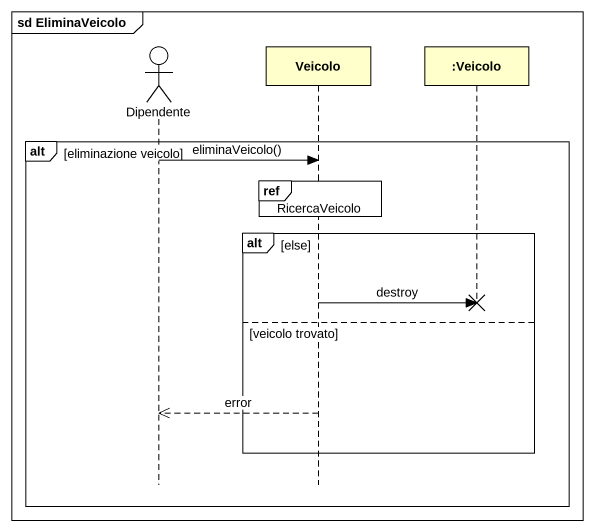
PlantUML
@startuml
mainframe sd EliminaVeicolo
hide footbox
actor Dipendente
participant Veicolo
participant ":Veicolo" as Veicolo_2

alt eliminazione veicolo
  Dipendente -> Veicolo : eliminaVeicolo()
  ref over Veicolo : RicercaVeicolo
  alt else
    Veicolo -> Veicolo_2 !! : destroy
  else veicolo trovato
    Veicolo -->> Dipendente : error
  end
end
@enduml
